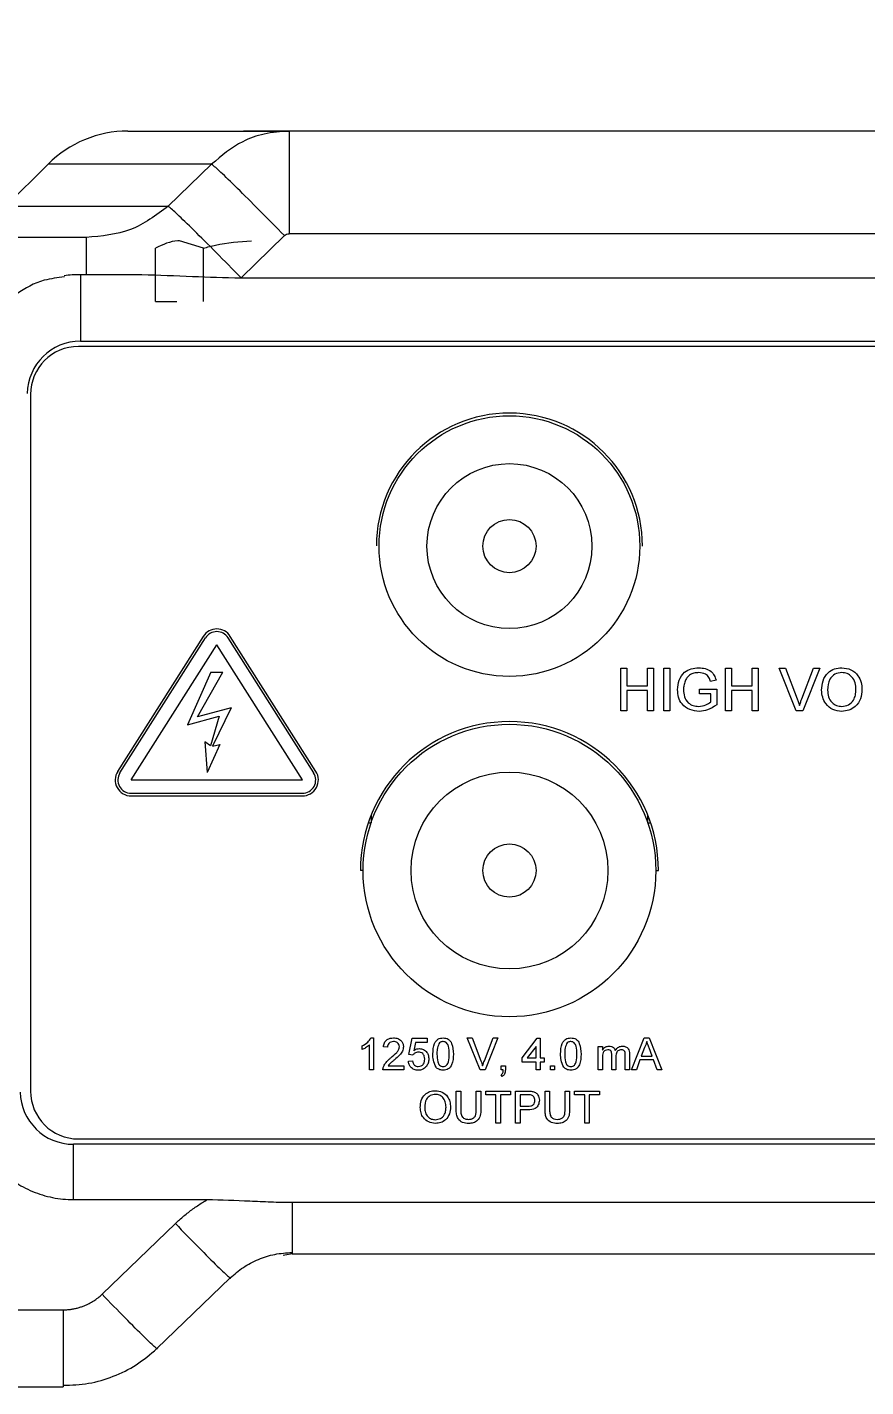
# Model space of a CAD drawing. Header units: inches. Extents: x 0.2 to 38.3, y 0.1 to 29.6.
# Drawn here: x 2.357 to 3.934, y 7.56 to 10.117 of the extents above; entities that cross this region are included whole.
import ezdxf

# ---------------------------------------------------------------- set-up
doc = ezdxf.new("R2010")
doc.units = ezdxf.units.IN
doc.header["$LTSCALE"] = 3.5
doc.header["$MEASUREMENT"] = 0
doc.styles.add('SLDTEXTSTYLE0', font='TXT', dxfattribs={"width": 0.75})
doc.dimstyles.new('SLDDIMSTYLE0', dxfattribs={"dimtxt": 0.401042, "dimasz": 0.385, "dimexe": 0, "dimexo": 0.0625, "dimgap": 0.10026, "dimtad": 0, "dimtih": 1, "dimtoh": 1, "dimrnd": 1e-09, "dimzin": 12, "dimdsep": 46, "dimtxsty": 'SLDTEXTSTYLE0', "dimsah": 1, "dimcen": 0.09, "dimadec": 0, "dimazin": 3, "dimtfac": 1, "dimtofl": 0, "dimtmove": 0, "dimatfit": 3, "dimfxl": 1, "dimfrac": 2, "dimtolj": 1, "dimtzin": 12, "dimarcsym": 0})

# ---------------------------------------------------------------- blocks, each defined once
blk = doc.blocks.new('_D')
at = {"color": 7, "linetype": 'Continuous', "lineweight": 0}
for p, q in [((1.6739, 8.5333), (1.6739, 14.8514)), ((10.8537, 8.5333), (10.8537, 14.8514)), ((1.6739, 14.6064), (4.4871, 14.6064)), ((4.9602, 14.6064), (4.8382, 14.6064)), ((4.8382, 14.6064), (4.8382, 13.9692)), ((7.2959, 14.6064), (7.4179, 14.6064)), ((7.4179, 14.6064), (7.4179, 13.9692)), ((10.8537, 14.6064), (7.7691, 14.6064)), ((4.8382, 13.9692), (4.9602, 13.9692)), ((7.4179, 13.9692), (7.2959, 13.9692))]:
    blk.add_line(p, q, dxfattribs=at)
for points in [[(1.6739, 14.6064), (2.0589, 14.5539), (2.0589, 14.6589)], [(10.8537, 14.6064), (10.4687, 14.6589), (10.4687, 14.5539)]]:
    blk.add_solid(points, dxfattribs=at)
at = {"color": 7, "linetype": 'Continuous', "lineweight": 0, "char_height": 0.40104, "attachment_point": 1, "style": 'SLDTEXTSTYLE0'}
for s, insert in [('9.18in', (5.3932, 15.2047)), ('233.2mm', (4.9602, 14.4862))]:
    blk.add_mtext(s, dxfattribs=dict(at, insert=insert))
blk = doc.blocks.new('_D_1')
at = {"color": 7, "linetype": 'Continuous', "lineweight": 0}
for p, q in [((1.6739, 8.5333), (1.6739, 12.3711)), ((9.2146, 9.2186), (9.2146, 12.3711)), ((1.6739, 12.1261), (3.9423, 12.1261)), ((4.4154, 12.1261), (4.2934, 12.1261)), ((4.2934, 12.1261), (4.2934, 11.4889)), ((6.7511, 12.1261), (6.8731, 12.1261)), ((6.8731, 12.1261), (6.8731, 11.4889)), ((9.2146, 12.1261), (7.2243, 12.1261)), ((4.2934, 11.4889), (4.4154, 11.4889)), ((6.8731, 11.4889), (6.7511, 11.4889))]:
    blk.add_line(p, q, dxfattribs=at)
for points in [[(1.6739, 12.1261), (2.0589, 12.0736), (2.0589, 12.1786)], [(9.2146, 12.1261), (8.8296, 12.1786), (8.8296, 12.0736)]]:
    blk.add_solid(points, dxfattribs=at)
at = {"color": 7, "linetype": 'Continuous', "lineweight": 0, "char_height": 0.40104, "attachment_point": 1, "style": 'SLDTEXTSTYLE0'}
for s, insert in [('7.54in', (4.8484, 12.7244)), ('191.5mm', (4.4154, 12.0059))]:
    blk.add_mtext(s, dxfattribs=dict(at, insert=insert))

msp = doc.modelspace()

# ---------------------------------------------------------------- linework, layer by layer
at = {"color": 7, "linetype": 'Continuous', "lineweight": 15}
for p, q in [((9.678, 9.9213), (2.8496, 9.9213)), ((2.3967, 9.8592), (2.3174, 9.7799)), ((2.7041, 9.8592), (2.6227, 9.7799)), ((2.4685, 9.7213), (2.2138, 9.7213)), ((2.6887, 9.7011), (2.6437, 9.715)), ((2.8408, 9.7248), (2.7596, 9.6454)), ((9.678, 9.7283), (2.8496, 9.7283)), ((2.5987, 9.601), (2.5987, 9.7011)), ((2.6887, 9.601), (2.6887, 9.7011)), ((2.5024, 9.6513), (2.4575, 9.6513)), ((2.7588, 9.6447), (2.7596, 9.6454)), ((9.7688, 9.6447), (2.7588, 9.6447)), ((2.5987, 9.601), (2.6388, 9.601)), ((10.0738, 9.5163), (2.4538, 9.5163)), ((2.4575, 9.5263), (10.0701, 9.5263)), ((2.3638, 9.4263), (2.3638, 8.1163)), ((2.5275, 8.7174), (2.6885, 8.9712)), ((2.5318, 8.7147), (2.6927, 8.9685)), ((2.5529, 8.7013), (2.7138, 8.9552)), ((2.8747, 8.7013), (2.7138, 8.9552)), ((2.8959, 8.7147), (2.7349, 8.9685)), ((2.9001, 8.7174), (2.7391, 8.9712)), ((2.7026, 8.9042), (2.6588, 8.8052)), ((2.6778, 8.8202), (2.7251, 8.9042)), ((2.7026, 8.9042), (2.7251, 8.9042)), ((3.473, 8.8313), (3.473, 8.9113)), ((3.473, 8.9113), (3.4843, 8.9113)), ((3.4843, 8.9113), (3.4843, 8.8785)), ((3.5233, 8.8785), (3.5233, 8.9113)), ((3.5233, 8.9113), (3.5346, 8.9113)), ((3.5346, 8.9113), (3.5346, 8.8313)), ((3.5541, 8.8313), (3.5541, 8.9113)), ((3.5541, 8.9113), (3.5653, 8.9113)), ((3.5653, 8.9113), (3.5653, 8.8313)), ((3.67, 8.8313), (3.67, 8.9113)), ((3.67, 8.9113), (3.6812, 8.9113)), ((3.6812, 8.9113), (3.6812, 8.8785)), ((3.7202, 8.8785), (3.7202, 8.9113)), ((3.7202, 8.9113), (3.7315, 8.9113)), ((3.7315, 8.9113), (3.7315, 8.8313)), ((3.8028, 8.8313), (3.7706, 8.9113)), ((3.7706, 8.9113), (3.7828, 8.9113)), ((3.7828, 8.9113), (3.8045, 8.854)), ((3.8133, 8.854), (3.8351, 8.9113)), ((3.8473, 8.9113), (3.815, 8.8313)), ((3.8351, 8.9113), (3.8473, 8.9113)), ((3.4843, 8.8785), (3.5233, 8.8785)), ((3.6207, 8.8631), (3.6207, 8.8723)), ((3.6207, 8.8723), (3.6535, 8.8723)), ((3.6522, 8.8888), (3.6419, 8.8862)), ((3.6535, 8.8723), (3.6535, 8.8427)), ((3.6812, 8.8785), (3.7202, 8.8785)), ((3.4843, 8.8692), (3.4843, 8.8313)), ((3.5233, 8.8692), (3.4843, 8.8692)), ((3.5233, 8.8313), (3.5233, 8.8692)), ((3.6423, 8.8631), (3.6207, 8.8631)), ((3.6423, 8.8479), (3.6423, 8.8631)), ((3.7202, 8.8692), (3.6812, 8.8692)), ((3.6812, 8.8692), (3.6812, 8.8313)), ((3.7202, 8.8313), (3.7202, 8.8692)), ((2.6588, 8.8052), (2.7183, 8.8212)), ((2.7408, 8.8372), (2.6778, 8.8202)), ((2.7183, 8.8212), (2.7018, 8.7652)), ((2.7408, 8.8372), (2.7058, 8.7647)), ((3.4843, 8.8313), (3.473, 8.8313)), ((3.5346, 8.8313), (3.5233, 8.8313)), ((3.5653, 8.8313), (3.5541, 8.8313)), ((3.6812, 8.8313), (3.67, 8.8313)), ((3.7315, 8.8313), (3.7202, 8.8313)), ((3.815, 8.8313), (3.8028, 8.8313)), ((2.7018, 8.7652), (2.6913, 8.7727)), ((2.6913, 8.7727), (2.6958, 8.7153)), ((2.7198, 8.7682), (2.6958, 8.7153)), ((2.7058, 8.7647), (2.7198, 8.7682)), ((2.5529, 8.7013), (2.8747, 8.7013)), ((2.5529, 8.6763), (2.8747, 8.6763)), ((2.5529, 8.6713), (2.8747, 8.6713)), ((3.0035, 8.2163), (3.0084, 8.2163)), ((3.0084, 8.2163), (3.0084, 8.1563)), ((3.0746, 8.1848), (3.0807, 8.2155)), ((3.0807, 8.2155), (3.1092, 8.2155)), ((3.087, 8.2078), (3.084, 8.1923)), ((3.1092, 8.2078), (3.087, 8.2078)), ((3.1092, 8.2155), (3.1092, 8.2078)), ((3.2088, 8.1563), (3.1846, 8.2163)), ((3.1846, 8.2163), (3.1938, 8.2163)), ((3.1938, 8.2163), (3.2101, 8.1733)), ((3.2167, 8.1733), (3.233, 8.2163)), ((3.2422, 8.2163), (3.218, 8.1563)), ((3.233, 8.2163), (3.2422, 8.2163)), ((3.2876, 8.1786), (3.3161, 8.2155)), ((3.3161, 8.2155), (3.3215, 8.2155)), ((3.3215, 8.2155), (3.3215, 8.1786)), ((3.4933, 8.1563), (3.5171, 8.2163)), ((3.5171, 8.2163), (3.5267, 8.2163)), ((3.5267, 8.2163), (3.5505, 8.1563)), ((2.9869, 8.1942), (2.9869, 8.2013)), ((3.0007, 8.1563), (3.0007, 8.2031)), ((3.0346, 8.1986), (3.0269, 8.1994)), ((3.0823, 8.184), (3.0746, 8.1848)), ((3.3138, 8.2002), (3.2971, 8.1786)), ((3.3138, 8.1786), (3.3138, 8.2002)), ((3.4308, 8.1563), (3.4308, 8.2001)), ((3.4308, 8.2001), (3.4385, 8.2001)), ((3.4385, 8.2001), (3.4385, 8.1933)), ((3.4562, 8.1563), (3.4562, 8.1843)), ((3.4639, 8.1813), (3.4639, 8.1563)), ((3.4816, 8.1563), (3.4816, 8.1834)), ((3.4893, 8.1863), (3.4893, 8.1563)), ((3.5178, 8.1983), (3.5116, 8.1817)), ((3.5116, 8.1817), (3.5321, 8.1817)), ((3.5321, 8.1817), (3.5263, 8.1975)), ((3.0084, 8.1563), (3.0007, 8.1563)), ((3.0653, 8.1563), (3.0261, 8.1563)), ((3.036, 8.164), (3.0653, 8.164)), ((3.0653, 8.164), (3.0653, 8.1563)), ((3.0738, 8.1725), (3.0815, 8.1732)), ((3.218, 8.1563), (3.2088, 8.1563)), ((3.2484, 8.164), (3.2561, 8.164)), ((3.2484, 8.1563), (3.2484, 8.164)), ((3.2522, 8.1563), (3.2484, 8.1563)), ((3.2561, 8.164), (3.2561, 8.1563)), ((3.2876, 8.1709), (3.2876, 8.1786)), ((3.3138, 8.1709), (3.2876, 8.1709)), ((3.2971, 8.1786), (3.3138, 8.1786)), ((3.3138, 8.1563), (3.3138, 8.1709)), ((3.3215, 8.1563), (3.3138, 8.1563)), ((3.3215, 8.1786), (3.3292, 8.1786)), ((3.3292, 8.1709), (3.3215, 8.1709)), ((3.3215, 8.1709), (3.3215, 8.1563)), ((3.3292, 8.1786), (3.3292, 8.1709)), ((3.3407, 8.1563), (3.3407, 8.164)), ((3.3407, 8.164), (3.3484, 8.164)), ((3.3484, 8.1563), (3.3407, 8.1563)), ((3.3484, 8.164), (3.3484, 8.1563)), ((3.4385, 8.1563), (3.4308, 8.1563)), ((3.4385, 8.1786), (3.4385, 8.1563)), ((3.4639, 8.1563), (3.4562, 8.1563)), ((3.4893, 8.1563), (3.4816, 8.1563)), ((3.5023, 8.1563), (3.4933, 8.1563)), ((3.5091, 8.1748), (3.5023, 8.1563)), ((3.5347, 8.1748), (3.5091, 8.1748)), ((3.5415, 8.1563), (3.5347, 8.1748)), ((3.5505, 8.1563), (3.5415, 8.1563)), ((3.25, 8.144), (3.2484, 8.1471)), ((3.1638, 8.0818), (3.1638, 8.1163)), ((3.1638, 8.1163), (3.1723, 8.1163)), ((3.1723, 8.1163), (3.1723, 8.0822)), ((3.2015, 8.0822), (3.2015, 8.1163)), ((3.2015, 8.1163), (3.21, 8.1163)), ((3.21, 8.1163), (3.21, 8.0818)), ((3.2192, 8.1094), (3.2192, 8.1163)), ((3.2192, 8.1163), (3.2661, 8.1163)), ((3.2384, 8.1094), (3.2192, 8.1094)), ((3.2384, 8.0563), (3.2384, 8.1094)), ((3.2469, 8.1094), (3.2469, 8.0563)), ((3.2661, 8.1094), (3.2469, 8.1094)), ((3.2661, 8.1163), (3.2661, 8.1094)), ((3.2753, 8.1163), (3.2974, 8.1163)), ((3.2753, 8.0563), (3.2753, 8.1163)), ((3.2838, 8.1094), (3.2838, 8.0878)), ((3.2981, 8.1094), (3.2838, 8.1094)), ((3.3307, 8.1163), (3.3392, 8.1163)), ((3.3307, 8.0818), (3.3307, 8.1163)), ((3.3392, 8.1163), (3.3392, 8.0822)), ((3.3684, 8.1163), (3.3769, 8.1163)), ((3.3684, 8.0822), (3.3684, 8.1163)), ((3.3769, 8.1163), (3.3769, 8.0818)), ((3.3861, 8.1094), (3.3861, 8.1163)), ((3.3861, 8.1163), (3.433, 8.1163)), ((3.4053, 8.1094), (3.3861, 8.1094)), ((3.4053, 8.0563), (3.4053, 8.1094)), ((3.433, 8.1094), (3.4138, 8.1094)), ((3.4138, 8.1094), (3.4138, 8.0563)), ((3.433, 8.1163), (3.433, 8.1094)), ((3.2838, 8.0878), (3.2983, 8.0878)), ((3.2838, 8.0809), (3.2838, 8.0563)), ((3.2985, 8.0809), (3.2838, 8.0809)), ((3.2469, 8.0563), (3.2384, 8.0563)), ((3.2838, 8.0563), (3.2753, 8.0563)), ((3.4138, 8.0563), (3.4053, 8.0563)), ((2.4443, 7.9123), (2.4443, 8.0163)), ((10.0833, 8.0163), (2.4443, 8.0163)), ((2.4538, 8.0263), (10.0738, 8.0263)), ((2.4443, 7.9123), (2.6959, 7.9123)), ((2.8553, 7.9074), (9.6723, 7.9074)), ((2.4981, 7.7344), (2.636, 7.8672)), ((2.8553, 7.8103), (2.8385, 7.8072)), ((2.8553, 7.8103), (9.6723, 7.8103)), ((2.6012, 7.6321), (2.739, 7.7649)), ((2.2138, 7.7051), (2.4252, 7.7051)), ((2.2138, 7.5603), (2.4252, 7.5603)), ((2.4252, 7.5658), (2.4252, 7.5603))]:
    msp.add_line(p, q, dxfattribs=at)
at = {"color": 155, "linetype": 'Continuous', "lineweight": 15}
for p, q in [((2.7041, 9.8592), (2.3967, 9.8592)), ((2.3174, 9.7799), (2.6227, 9.7799)), ((2.4575, 9.6513), (2.4575, 9.5263)), ((2.9984, 8.6206), (3.0038, 8.6206)), ((3.0038, 8.6349), (3.0038, 8.6206)), ((3.5238, 8.6206), (3.5238, 8.6349)), ((3.5238, 8.6206), (3.5292, 8.6206)), ((2.9888, 8.531), (2.9838, 8.531)), ((3.5388, 8.531), (3.5438, 8.531))]:
    msp.add_line(p, q, dxfattribs=at)
at = {"color": 7, "linetype": 'Continuous', "lineweight": 15}
for centre, radius in [((3.2638, 9.141), 0.245), ((3.2638, 9.141), 0.155), ((3.2638, 9.141), 0.05), ((3.2638, 8.531), 0.275), ((3.2638, 8.531), 0.185), ((3.2638, 8.531), 0.05)]:
    msp.add_circle(centre, radius, dxfattribs=at)
for centre, radius, start, end in [((2.5466, 9.7093), 0.212, 90, 135), ((2.4575, 9.4263), 0.225, 90, 97.7634), ((2.4575, 9.4263), 0.1, 90, 179), ((2.4538, 9.4263), 0.09, 90, 180), ((3.2638, 9.141), 0.25, 0, 179.9135), ((2.7138, 8.9552), 0.03, 32.3737, 147.6263), ((2.7138, 8.9552), 0.025, 32.3737, 147.6263), ((3.2638, 8.531), 0.28, 0, 179.9692), ((2.5529, 8.7013), 0.03, 147.6263, 270), ((2.8747, 8.7013), 0.03, 270, 32.3737), ((2.5529, 8.7013), 0.025, 147.6263, 270), ((2.8747, 8.7013), 0.025, 270, 32.3737), ((2.4443, 8.1163), 0.1, 181, 270), ((2.4538, 8.1163), 0.09, 180, 270)]:
    msp.add_arc(centre, radius, start, end, dxfattribs=at)
for points, knots in [([(2.5466, 9.9213), (2.5502, 9.9213), (2.5575, 9.9213), (2.6173, 9.9213), (2.7095, 9.9213), (2.8029, 9.9213), (2.8496, 9.9213)], [0, 0, 0, 0, 0.25, 0.5, 0.75, 1, 1, 1, 1]), ([(2.8496, 9.9213), (2.8339, 9.9202), (2.804, 9.9181), (2.7524, 9.8998), (2.7227, 9.8748), (2.7041, 9.8592)], [0, 0, 0, 0, 0.292462, 0.556915, 1, 1, 1, 1]), ([(2.8435, 9.9213), (2.8217, 9.9213), (2.7735, 9.9213), (2.7672, 9.9213), (2.7637, 9.9213)], [0, 0, 0, 0, 0.4529957, 1, 1, 1, 1]), ([(2.8496, 9.9213), (2.8496, 9.9184), (2.8496, 9.9127), (2.8496, 9.8684), (2.8496, 9.8048), (2.8496, 9.7538), (2.8496, 9.7283)], [0, 0, 0, 0, 0.25, 0.5, 0.75, 1, 1, 1, 1]), ([(2.8408, 9.7248), (2.8249, 9.741), (2.7931, 9.7734), (2.7512, 9.8151), (2.7185, 9.8468), (2.7089, 9.8551), (2.7041, 9.8592)], [0, 0, 0, 0, 0.2500007, 0.5000004, 0.7500001, 1, 1, 1, 1]), ([(2.6227, 9.7799), (2.5999, 9.763), (2.5537, 9.7288), (2.4972, 9.7238), (2.4685, 9.7213)], [0, 0, 0, 0, 0.493548, 1, 1, 1, 1]), ([(2.7596, 9.6454), (2.7436, 9.6616), (2.7118, 9.6941), (2.6698, 9.7358), (2.6371, 9.7675), (2.6275, 9.7757), (2.6227, 9.7799)], [0, 0, 0, 0, 0.25, 0.500001, 0.75, 1, 1, 1, 1]), ([(2.4685, 9.7213), (2.4685, 9.7204), (2.4685, 9.7186), (2.4685, 9.7042), (2.4685, 9.6823), (2.4685, 9.6615), (2.4685, 9.6512)], [0, 0, 0, 0, 0.25, 0.5, 0.75, 1, 1, 1, 1]), ([(2.6437, 9.715), (2.6426, 9.715), (2.6274, 9.7148), (2.6125, 9.7077), (2.5987, 9.7011)], [0, 0, 0, 0, 0.070185, 1, 1, 1, 1]), ([(2.6887, 9.7011), (2.6963, 9.7032), (2.7257, 9.7113), (2.7562, 9.7134), (2.7788, 9.715)], [0, 0, 0, 0, 0.25755, 1, 1, 1, 1]), ([(2.8408, 9.7248), (2.8421, 9.7258), (2.8447, 9.7278), (2.8479, 9.7281), (2.8496, 9.7283)], [0, 0, 0, 0, 0.497111, 1, 1, 1, 1]), ([(2.4275, 9.6471), (2.4146, 9.6456), (2.3817, 9.6416), (2.3342, 9.6155), (2.2932, 9.5757), (2.274, 9.5423), (2.266, 9.5283)], [0, 0, 0, 0, 0.180759, 0.462312, 0.774976, 1, 1, 1, 1]), ([(2.7588, 9.6447), (2.7284, 9.6455), (2.6653, 9.6471), (2.5821, 9.6516), (2.526, 9.6513), (2.5024, 9.6512)], [0, 0, 0, 0, 0.350052, 0.727135, 1, 1, 1, 1]), ([(3.5797, 8.8709), (3.5803, 8.877), (3.5815, 8.8891), (3.5911, 8.9039), (3.6053, 8.9113), (3.6148, 8.912), (3.6196, 8.9123)], [0, 0, 0, 0, 0.280345, 0.55931, 0.77932, 1, 1, 1, 1]), ([(3.6194, 8.9031), (3.6164, 8.9029), (3.6104, 8.9026), (3.6027, 8.899), (3.5971, 8.8936), (3.595, 8.8894), (3.594, 8.8873)], [0, 0, 0, 0, 0.280281, 0.559957, 0.779843, 1, 1, 1, 1]), ([(3.6419, 8.8862), (3.641, 8.8889), (3.6392, 8.8944), (3.6314, 8.9018), (3.624, 8.9026), (3.6194, 8.9031)], [0, 0, 0, 0, 0.2816012, 0.5608874, 1, 1, 1, 1]), ([(3.6196, 8.9123), (3.6237, 8.912), (3.6319, 8.9115), (3.6426, 8.9065), (3.6494, 8.898), (3.6513, 8.8918), (3.6522, 8.8888)], [0, 0, 0, 0, 0.280404, 0.559855, 0.779464, 1, 1, 1, 1]), ([(3.8505, 8.8702), (3.8509, 8.8762), (3.8517, 8.8882), (3.861, 8.9028), (3.8743, 8.9112), (3.8838, 8.9119), (3.8885, 8.9123)], [0, 0, 0, 0, 0.28057, 0.559574, 0.779561, 1, 1, 1, 1]), ([(3.8885, 8.9031), (3.884, 8.9025), (3.8751, 8.9013), (3.8627, 8.8892), (3.8621, 8.8774), (3.8618, 8.8701)], [0, 0, 0, 0, 0.2801281, 0.5596528, 1, 1, 1, 1]), ([(3.8885, 8.9123), (3.8944, 8.9116), (3.9061, 8.9102), (3.9191, 8.8989), (3.9254, 8.885), (3.9261, 8.8758), (3.9264, 8.8712)], [0, 0, 0, 0, 0.279565, 0.558583, 0.779087, 1, 1, 1, 1]), ([(3.9151, 8.8713), (3.9148, 8.8756), (3.9143, 8.8843), (3.9083, 8.8953), (3.8988, 8.902), (3.892, 8.9027), (3.8885, 8.9031)], [0, 0, 0, 0, 0.280797, 0.56007, 0.779984, 1, 1, 1, 1]), ([(3.6205, 8.8303), (3.6144, 8.8309), (3.6023, 8.832), (3.588, 8.8424), (3.5808, 8.8566), (3.5801, 8.8662), (3.5797, 8.8709)], [0, 0, 0, 0, 0.280197, 0.559019, 0.77928, 1, 1, 1, 1]), ([(3.594, 8.8873), (3.593, 8.8844), (3.5913, 8.8792), (3.5911, 8.8737), (3.591, 8.8713)], [0, 0, 0, 0, 0.559776, 1, 1, 1, 1]), ([(3.591, 8.8713), (3.5912, 8.8668), (3.5917, 8.8577), (3.5984, 8.8463), (3.6089, 8.8405), (3.616, 8.8398), (3.6195, 8.8395)], [0, 0, 0, 0, 0.280807, 0.559485, 0.779455, 1, 1, 1, 1]), ([(3.8884, 8.8395), (3.8928, 8.8401), (3.9015, 8.8412), (3.9106, 8.8503), (3.9146, 8.8609), (3.9149, 8.8678), (3.9151, 8.8713)], [0, 0, 0, 0, 0.2791009, 0.5581918, 0.7788064, 1, 1, 1, 1]), ([(3.9264, 8.8712), (3.9259, 8.8653), (3.9249, 8.8536), (3.9155, 8.8394), (3.9022, 8.8316), (3.893, 8.8307), (3.8884, 8.8303)], [0, 0, 0, 0, 0.2803534, 0.5595017, 0.7796367, 1, 1, 1, 1]), ([(3.6195, 8.8395), (3.6242, 8.8401), (3.6325, 8.8411), (3.6393, 8.8458), (3.6423, 8.8479)], [0, 0, 0, 0, 0.559419, 1, 1, 1, 1]), ([(3.8045, 8.854), (3.8054, 8.8516), (3.807, 8.8473), (3.8084, 8.843), (3.8089, 8.841)], [0, 0, 0, 0, 0.559998, 1, 1, 1, 1]), ([(3.8089, 8.841), (3.8097, 8.8435), (3.811, 8.8478), (3.8126, 8.8521), (3.8133, 8.854)], [0, 0, 0, 0, 0.559972, 1, 1, 1, 1]), ([(3.8884, 8.8303), (3.8826, 8.8309), (3.8711, 8.8323), (3.8583, 8.8432), (3.8517, 8.8567), (3.8509, 8.8657), (3.8505, 8.8702)], [0, 0, 0, 0, 0.2796, 0.558766, 0.779311, 1, 1, 1, 1]), ([(3.8618, 8.8701), (3.862, 8.8658), (3.8626, 8.8573), (3.869, 8.8469), (3.8783, 8.8405), (3.885, 8.8398), (3.8884, 8.8395)], [0, 0, 0, 0, 0.280656, 0.559886, 0.779849, 1, 1, 1, 1]), ([(3.6535, 8.8427), (3.6479, 8.8388), (3.6379, 8.8319), (3.6258, 8.8308), (3.6205, 8.8303)], [0, 0, 0, 0, 0.559921, 1, 1, 1, 1]), ([(2.9869, 8.2013), (2.9906, 8.2034), (2.9973, 8.2072), (3.0016, 8.2135), (3.0035, 8.2163)], [0, 0, 0, 0, 0.56043, 1, 1, 1, 1]), ([(3.0269, 8.1994), (3.0273, 8.202), (3.0282, 8.2073), (3.0334, 8.2132), (3.0398, 8.216), (3.044, 8.2162), (3.0461, 8.2163)], [0, 0, 0, 0, 0.280235, 0.558892, 0.779132, 1, 1, 1, 1]), ([(3.0459, 8.2094), (3.0443, 8.2093), (3.041, 8.209), (3.037, 8.2063), (3.0349, 8.2025), (3.0347, 8.1999), (3.0346, 8.1986)], [0, 0, 0, 0, 0.2804019, 0.5594924, 0.7793759, 1, 1, 1, 1]), ([(3.0569, 8.1997), (3.0567, 8.2012), (3.0563, 8.2043), (3.0532, 8.2075), (3.0496, 8.2092), (3.0471, 8.2093), (3.0459, 8.2094)], [0, 0, 0, 0, 0.27908, 0.558616, 0.779034, 1, 1, 1, 1]), ([(3.0461, 8.2163), (3.0487, 8.2161), (3.054, 8.2158), (3.0602, 8.2116), (3.064, 8.2059), (3.0644, 8.2018), (3.0646, 8.1997)], [0, 0, 0, 0, 0.280481, 0.559646, 0.779748, 1, 1, 1, 1]), ([(3.12, 8.1859), (3.1202, 8.1928), (3.1205, 8.2015), (3.1256, 8.2104), (3.1293, 8.2139), (3.1341, 8.216), (3.1375, 8.2162), (3.1392, 8.2163)], [0, 0, 0, 0, 0.499149, 0.624521, 0.749595, 0.874674, 1, 1, 1, 1]), ([(3.1391, 8.2094), (3.1382, 8.2093), (3.1365, 8.2092), (3.1336, 8.208), (3.132, 8.2063), (3.1311, 8.2053)], [0, 0, 0, 0, 0.280434, 0.5606979, 1, 1, 1, 1]), ([(3.1507, 8.1859), (3.1507, 8.1908), (3.1506, 8.197), (3.1482, 8.204), (3.1459, 8.2069), (3.1428, 8.209), (3.1403, 8.2093), (3.1391, 8.2094)], [0, 0, 0, 0, 0.500352, 0.625528, 0.750516, 0.875256, 1, 1, 1, 1]), ([(3.1392, 8.2163), (3.1409, 8.2162), (3.1443, 8.216), (3.1491, 8.2139), (3.1529, 8.2105), (3.1576, 8.2013), (3.1581, 8.1928), (3.1584, 8.1859)], [0, 0, 0, 0, 0.125373, 0.250642, 0.375697, 0.501114, 1, 1, 1, 1]), ([(3.36, 8.1859), (3.3602, 8.1928), (3.3605, 8.2015), (3.3656, 8.2104), (3.3693, 8.2139), (3.3741, 8.216), (3.3775, 8.2162), (3.3792, 8.2163)], [0, 0, 0, 0, 0.499151, 0.624527, 0.749601, 0.874673, 1, 1, 1, 1]), ([(3.3791, 8.2094), (3.3782, 8.2093), (3.3765, 8.2092), (3.3736, 8.208), (3.372, 8.2063), (3.3711, 8.2053)], [0, 0, 0, 0, 0.280436, 0.560672, 1, 1, 1, 1]), ([(3.3907, 8.1859), (3.3907, 8.1908), (3.3906, 8.197), (3.3882, 8.204), (3.3859, 8.2069), (3.3828, 8.209), (3.3803, 8.2093), (3.3791, 8.2094)], [0, 0, 0, 0, 0.500349, 0.625528, 0.750516, 0.875246, 1, 1, 1, 1]), ([(3.3792, 8.2163), (3.3809, 8.2162), (3.3843, 8.216), (3.3891, 8.2139), (3.3929, 8.2105), (3.3976, 8.2013), (3.3981, 8.1928), (3.3984, 8.1859)], [0, 0, 0, 0, 0.125373, 0.250648, 0.375698, 0.501114, 1, 1, 1, 1]), ([(3.5219, 8.2094), (3.5213, 8.2072), (3.5203, 8.2034), (3.5185, 8.1999), (3.5178, 8.1983)], [0, 0, 0, 0, 0.5599147, 1, 1, 1, 1]), ([(3.5263, 8.1975), (3.5255, 8.1997), (3.524, 8.2037), (3.5225, 8.2076), (3.5219, 8.2094)], [0, 0, 0, 0, 0.560001, 1, 1, 1, 1]), ([(3.0007, 8.2031), (2.9983, 8.2011), (2.9941, 8.1975), (2.9891, 8.1952), (2.9869, 8.1942)], [0, 0, 0, 0, 0.559685, 1, 1, 1, 1]), ([(3.0408, 8.1787), (3.0446, 8.182), (3.0499, 8.1866), (3.0558, 8.1937), (3.0565, 8.1977), (3.0569, 8.1997)], [0, 0, 0, 0, 0.5613084, 0.7813874, 1, 1, 1, 1]), ([(3.0646, 8.1997), (3.0642, 8.1969), (3.0634, 8.1911), (3.0569, 8.1828), (3.0513, 8.178), (3.0479, 8.1751)], [0, 0, 0, 0, 0.278741, 0.558832, 1, 1, 1, 1]), ([(3.0925, 8.1894), (3.0914, 8.1893), (3.0891, 8.1892), (3.0853, 8.1876), (3.0834, 8.1854), (3.0823, 8.184)], [0, 0, 0, 0, 0.280938, 0.561157, 1, 1, 1, 1]), ([(3.084, 8.1923), (3.0858, 8.1935), (3.089, 8.1958), (3.0929, 8.1961), (3.0947, 8.1963)], [0, 0, 0, 0, 0.559953, 1, 1, 1, 1]), ([(3.1046, 8.1764), (3.1045, 8.1783), (3.1042, 8.1821), (3.1014, 8.1868), (3.097, 8.1891), (3.094, 8.1893), (3.0925, 8.1894)], [0, 0, 0, 0, 0.280657, 0.559601, 0.779287, 1, 1, 1, 1]), ([(3.0947, 8.1963), (3.0974, 8.1959), (3.1029, 8.1952), (3.1087, 8.1897), (3.1118, 8.1833), (3.1121, 8.179), (3.1123, 8.1769)], [0, 0, 0, 0, 0.279176, 0.558797, 0.779169, 1, 1, 1, 1]), ([(3.1258, 8.1613), (3.1237, 8.1657), (3.1201, 8.1735), (3.12, 8.1821), (3.12, 8.1859)], [0, 0, 0, 0, 0.557974, 1, 1, 1, 1]), ([(3.1311, 8.2053), (3.1299, 8.2018), (3.1276, 8.1955), (3.1276, 8.1889), (3.1276, 8.1859)], [0, 0, 0, 0, 0.55806, 1, 1, 1, 1]), ([(3.1276, 8.1859), (3.1277, 8.181), (3.1278, 8.1749), (3.1301, 8.1679), (3.1325, 8.165), (3.1355, 8.1628), (3.138, 8.1626), (3.1392, 8.1625)], [0, 0, 0, 0, 0.500362, 0.6255692, 0.7505344, 0.8753007, 1, 1, 1, 1]), ([(3.1392, 8.1625), (3.1404, 8.1626), (3.1429, 8.1628), (3.1459, 8.165), (3.1482, 8.1679), (3.1506, 8.1749), (3.1507, 8.181), (3.1507, 8.1859)], [0, 0, 0, 0, 0.124654, 0.249418, 0.374388, 0.49959, 1, 1, 1, 1]), ([(3.1584, 8.1859), (3.1582, 8.179), (3.1579, 8.1703), (3.1528, 8.1614), (3.1491, 8.1579), (3.1443, 8.1558), (3.1409, 8.1556), (3.1392, 8.1555)], [0, 0, 0, 0, 0.499114, 0.624458, 0.749553, 0.874655, 1, 1, 1, 1]), ([(3.3658, 8.1613), (3.3637, 8.1657), (3.3601, 8.1735), (3.36, 8.1821), (3.36, 8.1859)], [0, 0, 0, 0, 0.557972, 1, 1, 1, 1]), ([(3.3711, 8.2053), (3.3699, 8.2018), (3.3676, 8.1955), (3.3676, 8.1889), (3.3676, 8.1859)], [0, 0, 0, 0, 0.55806, 1, 1, 1, 1]), ([(3.3676, 8.1859), (3.3677, 8.181), (3.3678, 8.1749), (3.3701, 8.1679), (3.3725, 8.165), (3.3755, 8.1628), (3.378, 8.1626), (3.3792, 8.1625)], [0, 0, 0, 0, 0.5003661, 0.6255705, 0.7505427, 0.8753098, 1, 1, 1, 1]), ([(3.3984, 8.1859), (3.3982, 8.179), (3.3979, 8.1703), (3.3928, 8.1614), (3.3891, 8.1579), (3.3843, 8.1558), (3.3809, 8.1556), (3.3792, 8.1555)], [0, 0, 0, 0, 0.499115, 0.624459, 0.749553, 0.874655, 1, 1, 1, 1]), ([(3.3792, 8.1625), (3.3804, 8.1626), (3.3829, 8.1628), (3.3859, 8.165), (3.3882, 8.1679), (3.3906, 8.1749), (3.3907, 8.181), (3.3907, 8.1859)], [0, 0, 0, 0, 0.124664, 0.249427, 0.37439, 0.499592, 1, 1, 1, 1]), ([(3.4385, 8.1933), (3.4393, 8.1945), (3.4409, 8.1969), (3.4451, 8.2001), (3.4488, 8.2006), (3.451, 8.2009)], [0, 0, 0, 0, 0.28094, 0.561783, 1, 1, 1, 1]), ([(3.4488, 8.194), (3.4471, 8.1937), (3.4444, 8.1933), (3.4416, 8.1912), (3.4386, 8.1868), (3.4386, 8.1822), (3.4385, 8.1786)], [0, 0, 0, 0, 0.249223, 0.374859, 0.500556, 1, 1, 1, 1]), ([(3.4562, 8.1843), (3.4561, 8.1867), (3.4559, 8.1897), (3.4538, 8.1925), (3.4518, 8.1938), (3.45, 8.1939), (3.4488, 8.194)], [0, 0, 0, 0, 0.498514, 0.624125, 0.749629, 1, 1, 1, 1]), ([(3.451, 8.2009), (3.4525, 8.2008), (3.4554, 8.2007), (3.459, 8.1987), (3.4615, 8.1959), (3.4623, 8.1938), (3.4627, 8.1928)], [0, 0, 0, 0, 0.280176, 0.559506, 0.779668, 1, 1, 1, 1]), ([(3.4627, 8.1928), (3.4646, 8.1953), (3.468, 8.1998), (3.4736, 8.2006), (3.476, 8.2009)], [0, 0, 0, 0, 0.5600242, 1, 1, 1, 1]), ([(3.4741, 8.194), (3.473, 8.1939), (3.4707, 8.1937), (3.4676, 8.192), (3.4643, 8.1881), (3.4641, 8.1841), (3.4639, 8.1813)], [0, 0, 0, 0, 0.187278, 0.374333, 0.561183, 1, 1, 1, 1]), ([(3.4816, 8.1834), (3.4816, 8.186), (3.4817, 8.1893), (3.4793, 8.1922), (3.4773, 8.1936), (3.4754, 8.1939), (3.4741, 8.194)], [0, 0, 0, 0, 0.499044, 0.624575, 0.750316, 1, 1, 1, 1]), ([(3.476, 8.2009), (3.4781, 8.2008), (3.4824, 8.2004), (3.4872, 8.1964), (3.4891, 8.1912), (3.4892, 8.1879), (3.4893, 8.1863)], [0, 0, 0, 0, 0.28032, 0.558227, 0.778714, 1, 1, 1, 1]), ([(3.0261, 8.1563), (3.0261, 8.1573), (3.0262, 8.1591), (3.0267, 8.1609), (3.0269, 8.1616)], [0, 0, 0, 0, 0.559963, 1, 1, 1, 1]), ([(3.0269, 8.1616), (3.0279, 8.164), (3.0296, 8.1678), (3.0334, 8.1722), (3.0369, 8.1756), (3.0395, 8.1777), (3.0408, 8.1787)], [0, 0, 0, 0, 0.339413, 0.559521, 0.779749, 1, 1, 1, 1]), ([(3.0479, 8.1751), (3.0465, 8.1739), (3.0441, 8.172), (3.0409, 8.1693), (3.0382, 8.1669), (3.0367, 8.1649), (3.036, 8.164)], [0, 0, 0, 0, 0.340042, 0.560062, 0.780092, 1, 1, 1, 1]), ([(3.0924, 8.1555), (3.0898, 8.1557), (3.0846, 8.1562), (3.0784, 8.1606), (3.0748, 8.1664), (3.0741, 8.1704), (3.0738, 8.1725)], [0, 0, 0, 0, 0.280068, 0.559248, 0.779431, 1, 1, 1, 1]), ([(3.0815, 8.1732), (3.0818, 8.1717), (3.0825, 8.1685), (3.085, 8.1647), (3.0887, 8.1627), (3.0912, 8.1625), (3.0925, 8.1625)], [0, 0, 0, 0, 0.280715, 0.559918, 0.779615, 1, 1, 1, 1]), ([(3.1077, 8.1628), (3.1053, 8.1604), (3.101, 8.1562), (3.0951, 8.1557), (3.0924, 8.1555)], [0, 0, 0, 0, 0.55848, 1, 1, 1, 1]), ([(3.0925, 8.1625), (3.0945, 8.1627), (3.0984, 8.1631), (3.1025, 8.1671), (3.1043, 8.1718), (3.1045, 8.1749), (3.1046, 8.1764)], [0, 0, 0, 0, 0.279532, 0.558253, 0.778882, 1, 1, 1, 1]), ([(3.1123, 8.1769), (3.1121, 8.174), (3.1117, 8.1689), (3.1089, 8.1647), (3.1077, 8.1628)], [0, 0, 0, 0, 0.559725, 1, 1, 1, 1]), ([(3.1392, 8.1555), (3.1363, 8.1558), (3.1311, 8.1562), (3.1274, 8.1598), (3.1258, 8.1613)], [0, 0, 0, 0, 0.559724, 1, 1, 1, 1]), ([(3.2101, 8.1733), (3.2108, 8.1715), (3.212, 8.1683), (3.213, 8.165), (3.2134, 8.1636)], [0, 0, 0, 0, 0.559999, 1, 1, 1, 1]), ([(3.2134, 8.1636), (3.214, 8.1654), (3.215, 8.1687), (3.2162, 8.1719), (3.2167, 8.1733)], [0, 0, 0, 0, 0.559977, 1, 1, 1, 1]), ([(3.2484, 8.1471), (3.2492, 8.1477), (3.2508, 8.1489), (3.252, 8.1523), (3.2522, 8.1548), (3.2522, 8.1563)], [0, 0, 0, 0, 0.278929, 0.558848, 1, 1, 1, 1]), ([(3.2561, 8.1563), (3.2559, 8.1535), (3.2557, 8.1496), (3.2527, 8.1456), (3.2509, 8.1445), (3.25, 8.144)], [0, 0, 0, 0, 0.558559, 0.779148, 1, 1, 1, 1]), ([(3.3792, 8.1555), (3.3763, 8.1558), (3.3711, 8.1562), (3.3674, 8.1598), (3.3658, 8.1613)], [0, 0, 0, 0, 0.559707, 1, 1, 1, 1]), ([(2.2454, 8.1128), (2.2453, 8.0996), (2.2465, 8.0866), (2.2513, 8.061), (2.2551, 8.0483), (2.265, 8.0241), (2.271, 8.0126), (2.2818, 7.9962), (2.2858, 7.9908), (2.294, 7.9806), (2.2984, 7.9758), (2.3122, 7.9619), (2.3222, 7.9536), (2.3441, 7.9389), (2.3556, 7.9327), (2.3796, 7.9227), (2.3923, 7.9188), (2.4181, 7.9136), (2.4311, 7.9123), (2.4443, 7.9123)], [0, 0, 0, 0, 0.125, 0.125, 0.25, 0.25, 0.375, 0.375, 0.4375, 0.4375, 0.5, 0.5, 0.625, 0.625, 0.75, 0.75, 0.875, 0.875, 1, 1, 1, 1]), ([(3.0961, 8.0855), (3.0964, 8.09), (3.097, 8.099), (3.104, 8.1099), (3.114, 8.1162), (3.1211, 8.1168), (3.1246, 8.1171)], [0, 0, 0, 0, 0.280571, 0.559574, 0.779564, 1, 1, 1, 1]), ([(3.1247, 8.1101), (3.1213, 8.1097), (3.1146, 8.1088), (3.1053, 8.0997), (3.1049, 8.0908), (3.1046, 8.0854)], [0, 0, 0, 0, 0.2801274, 0.559653, 1, 1, 1, 1]), ([(3.1246, 8.1171), (3.129, 8.1165), (3.1378, 8.1155), (3.1476, 8.107), (3.1523, 8.0966), (3.1528, 8.0897), (3.153, 8.0862)], [0, 0, 0, 0, 0.279564, 0.558586, 0.779088, 1, 1, 1, 1]), ([(3.1446, 8.0863), (3.1444, 8.0895), (3.144, 8.0961), (3.1395, 8.1043), (3.1324, 8.1093), (3.1272, 8.1099), (3.1247, 8.1101)], [0, 0, 0, 0, 0.280796, 0.560068, 0.779985, 1, 1, 1, 1]), ([(3.2974, 8.1163), (3.2991, 8.1163), (3.302, 8.1163), (3.305, 8.1159), (3.3063, 8.1157)], [0, 0, 0, 0, 0.560098, 1, 1, 1, 1]), ([(3.305, 8.1088), (3.3038, 8.109), (3.3015, 8.1094), (3.2992, 8.1094), (3.2981, 8.1094)], [0, 0, 0, 0, 0.5595946, 1, 1, 1, 1]), ([(3.3115, 8.0988), (3.3114, 8.1), (3.3113, 8.1024), (3.3098, 8.1055), (3.3077, 8.1078), (3.3059, 8.1085), (3.305, 8.1088)], [0, 0, 0, 0, 0.28026, 0.56008, 0.78015, 1, 1, 1, 1]), ([(3.3063, 8.1157), (3.3085, 8.1152), (3.3128, 8.1141), (3.3173, 8.1095), (3.3196, 8.1043), (3.3198, 8.1008), (3.32, 8.0991)], [0, 0, 0, 0, 0.280012, 0.558909, 0.779395, 1, 1, 1, 1]), ([(3.1246, 8.0555), (3.1202, 8.056), (3.1116, 8.057), (3.102, 8.0652), (3.097, 8.0753), (3.0964, 8.0821), (3.0961, 8.0855)], [0, 0, 0, 0, 0.279597, 0.558764, 0.77931, 1, 1, 1, 1]), ([(3.1046, 8.0854), (3.1048, 8.0822), (3.1052, 8.0758), (3.11, 8.068), (3.117, 8.0632), (3.122, 8.0627), (3.1245, 8.0625)], [0, 0, 0, 0, 0.2806571, 0.5598834, 0.7798488, 1, 1, 1, 1]), ([(3.1245, 8.0625), (3.1278, 8.0629), (3.1344, 8.0637), (3.1412, 8.0706), (3.1442, 8.0785), (3.1445, 8.0837), (3.1446, 8.0863)], [0, 0, 0, 0, 0.279104, 0.558195, 0.778807, 1, 1, 1, 1]), ([(3.153, 8.0862), (3.1527, 8.0818), (3.1519, 8.073), (3.1449, 8.0624), (3.1349, 8.0565), (3.128, 8.0559), (3.1246, 8.0555)], [0, 0, 0, 0, 0.280352, 0.559501, 0.779634, 1, 1, 1, 1]), ([(3.187, 8.0555), (3.1832, 8.0557), (3.1756, 8.0562), (3.1666, 8.0633), (3.1641, 8.0729), (3.1639, 8.0788), (3.1638, 8.0818)], [0, 0, 0, 0, 0.280732, 0.557903, 0.778402, 1, 1, 1, 1]), ([(3.1723, 8.0822), (3.1723, 8.0796), (3.1723, 8.0746), (3.1746, 8.0675), (3.1803, 8.0637), (3.1844, 8.0634), (3.1864, 8.0632)], [0, 0, 0, 0, 0.281789, 0.560127, 0.779389, 1, 1, 1, 1]), ([(3.1864, 8.0632), (3.1881, 8.0633), (3.1916, 8.0635), (3.1968, 8.0653), (3.2015, 8.0719), (3.2015, 8.0779), (3.2015, 8.0822)], [0, 0, 0, 0, 0.187563, 0.374242, 0.559723, 1, 1, 1, 1]), ([(3.21, 8.0818), (3.2099, 8.078), (3.2098, 8.0705), (3.2047, 8.0607), (3.1959, 8.056), (3.19, 8.0557), (3.187, 8.0555)], [0, 0, 0, 0, 0.281628, 0.55916, 0.778983, 1, 1, 1, 1]), ([(3.2983, 8.0878), (3.3001, 8.0879), (3.3038, 8.088), (3.3087, 8.0902), (3.3112, 8.0945), (3.3114, 8.0974), (3.3115, 8.0988)], [0, 0, 0, 0, 0.281399, 0.559753, 0.779357, 1, 1, 1, 1]), ([(3.32, 8.0991), (3.3196, 8.096), (3.319, 8.0901), (3.3113, 8.0814), (3.3034, 8.0811), (3.2985, 8.0809)], [0, 0, 0, 0, 0.28075, 0.559706, 1, 1, 1, 1]), ([(3.3539, 8.0555), (3.3501, 8.0557), (3.3425, 8.0562), (3.3336, 8.0633), (3.331, 8.0729), (3.3308, 8.0788), (3.3307, 8.0818)], [0, 0, 0, 0, 0.280731, 0.557905, 0.778404, 1, 1, 1, 1]), ([(3.3392, 8.0822), (3.3392, 8.0796), (3.3393, 8.0746), (3.3415, 8.0675), (3.3473, 8.0637), (3.3513, 8.0634), (3.3533, 8.0632)], [0, 0, 0, 0, 0.2817863, 0.5601215, 0.7793807, 1, 1, 1, 1]), ([(3.3533, 8.0632), (3.355, 8.0633), (3.3586, 8.0635), (3.3637, 8.0653), (3.3684, 8.0719), (3.3684, 8.0779), (3.3684, 8.0822)], [0, 0, 0, 0, 0.187564, 0.374236, 0.559718, 1, 1, 1, 1]), ([(3.3769, 8.0818), (3.3768, 8.078), (3.3767, 8.0705), (3.3717, 8.0607), (3.3628, 8.056), (3.3569, 8.0557), (3.3539, 8.0555)], [0, 0, 0, 0, 0.281627, 0.55916, 0.778983, 1, 1, 1, 1]), ([(2.636, 7.8672), (2.6386, 7.8697), (2.6438, 7.8746), (2.6519, 7.8816), (2.6603, 7.8883), (2.6688, 7.8948), (2.6776, 7.9009), (2.6867, 7.9068), (2.6928, 7.9105), (2.6959, 7.9123)], [0, 0, 0, 0, 0.1428951, 0.2854936, 0.4279657, 0.5704822, 0.7132138, 0.8563302, 1, 1, 1, 1]), ([(2.6959, 7.9123), (2.7226, 7.9123), (2.7491, 7.911), (2.7889, 7.9091), (2.8021, 7.9085), (2.8287, 7.9076), (2.842, 7.9074), (2.8553, 7.9074)], [0, 0, 0, 0, 0.5, 0.5, 0.75, 0.75, 1, 1, 1, 1]), ([(2.8553, 7.9074), (2.8553, 7.8932), (2.8553, 7.8799), (2.8553, 7.856), (2.8553, 7.8455), (2.8553, 7.8283), (2.8553, 7.8216), (2.8553, 7.8126), (2.8553, 7.8103), (2.8553, 7.8103)], [0, 0, 0, 0, 0.25, 0.25, 0.5, 0.5, 0.75, 0.75, 1, 1, 1, 1]), ([(2.636, 7.8672), (2.6509, 7.8518), (2.6657, 7.8365), (2.6793, 7.8228), (2.6928, 7.8091), (2.705, 7.7969), (2.7147, 7.7874), (2.7244, 7.7779), (2.7317, 7.771), (2.7359, 7.7674), (2.7401, 7.7638), (2.7411, 7.7634), (2.739, 7.7664)], [0, 0, 0, 0, 0.25, 0.25, 0.25, 0.5, 0.5, 0.5, 0.75, 0.75, 0.75, 1, 1, 1, 1]), ([(2.739, 7.7649), (2.747, 7.7718), (2.7631, 7.7858), (2.7918, 7.8006), (2.8227, 7.8106), (2.8444, 7.8122), (2.8553, 7.8131)], [0, 0, 0, 0, 0.245957, 0.493943, 0.746327, 1, 1, 1, 1]), ([(2.4252, 7.7051), (2.4274, 7.7051), (2.4319, 7.7052), (2.4386, 7.7058), (2.4452, 7.7069), (2.4517, 7.7084), (2.4582, 7.7103), (2.4656, 7.713), (2.4738, 7.7167), (2.4825, 7.7217), (2.4907, 7.7276), (2.4957, 7.7321), (2.4981, 7.7344)], [0, 0, 0, 0, 0.083979, 0.167245, 0.250132, 0.332978, 0.416123, 0.499902, 0.625614, 0.750081, 0.874482, 1, 1, 1, 1]), ([(2.6013, 7.6335), (2.6033, 7.6306), (2.6022, 7.631), (2.598, 7.6346), (2.5938, 7.6383), (2.5866, 7.6451), (2.5768, 7.6547), (2.5671, 7.6642), (2.5549, 7.6763), (2.5414, 7.69), (2.5279, 7.7037), (2.513, 7.719), (2.4981, 7.7344)], [0, 0, 0, 0, 0.25, 0.25, 0.25, 0.5, 0.5, 0.5, 0.75, 0.75, 0.75, 1, 1, 1, 1]), ([(2.4252, 7.5631), (2.4412, 7.5637), (2.4733, 7.565), (2.5198, 7.5788), (2.5638, 7.6003), (2.5887, 7.6214), (2.6012, 7.6321)], [0, 0, 0, 0, 0.2477398, 0.4968894, 0.7463216, 1, 1, 1, 1])]:
    msp.add_open_spline(points, degree=3, knots=knots, dxfattribs=at)
at = {"color": 155, "linetype": 'Continuous', "lineweight": 15}
msp.add_open_spline([(2.4252, 7.7051), (2.4252, 7.6859), (2.4252, 7.6476), (2.4252, 7.6004), (2.4252, 7.571), (2.4252, 7.5671), (2.4252, 7.5658)], degree=3, knots=[0, 0, 0, 0, 0.285695, 0.571389, 0.857084, 1, 1, 1, 1], dxfattribs=at)

# ---------------------------------------------------------------- dimensions: what is measured, and where the dimension line sits
at = {"color": 7, "linetype": 'Continuous', "lineweight": 0}
for base, p2, picture, middle in [((10.8537, 14.6064), (10.8537, 8.3583), '_D', (6.1281, 14.6064)), ((9.2146, 12.1261), (9.2146, 9.2193), '_D_1', (5.5833, 12.1261))]:
    dim = msp.add_linear_dim(base=base, p1=(1.6739, 8.3583), p2=p2, dimstyle='SLDDIMSTYLE0', dxfattribs=at)
    dim.commit()
    dim.dimension.update_dxf_attribs({"geometry": picture, "text_midpoint": middle, "dimtype": 160})

doc.saveas('drawing.dxf')
